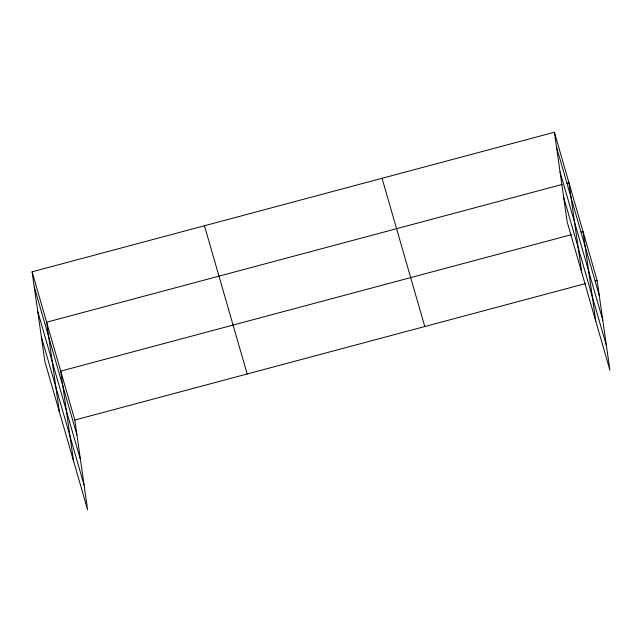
<?xml version="1.0" encoding="UTF-8"?>
<svg xmlns="http://www.w3.org/2000/svg" width="642" height="642" viewBox="0 0 642 642"><rect width="100%" height="100%" fill="white"/><g stroke="black" fill="none" stroke-linecap="round" stroke-linejoin="round"><path stroke-width="0.96" d="M32.1 271.807L74.825 420.045L87.601 509.764L44.868 361.534L32.1 271.807L554.399 132.236L597.132 280.466L609.9 370.193L567.175 221.955L554.399 132.236M562.151 184.447L46.625 322.212L59.393 411.931M566.99 183.155L568.932 182.633L581.7 272.352M571.412 234.659L60.725 371.124L73.501 460.852M581.09 232.067L583.032 231.553L595.8 321.273M74.825 420.045L585.512 283.571M595.198 280.987L597.132 280.466M556.534 147.187L599.259 295.424M560.041 171.863L602.774 320.093M563.66 197.279L606.385 345.516M382.046 178.291L424.771 326.529M204.461 225.751L247.186 373.981M34.227 286.765L76.96 435.003M37.742 311.442L80.467 459.672M41.361 336.857L84.086 485.095"/></g></svg>
